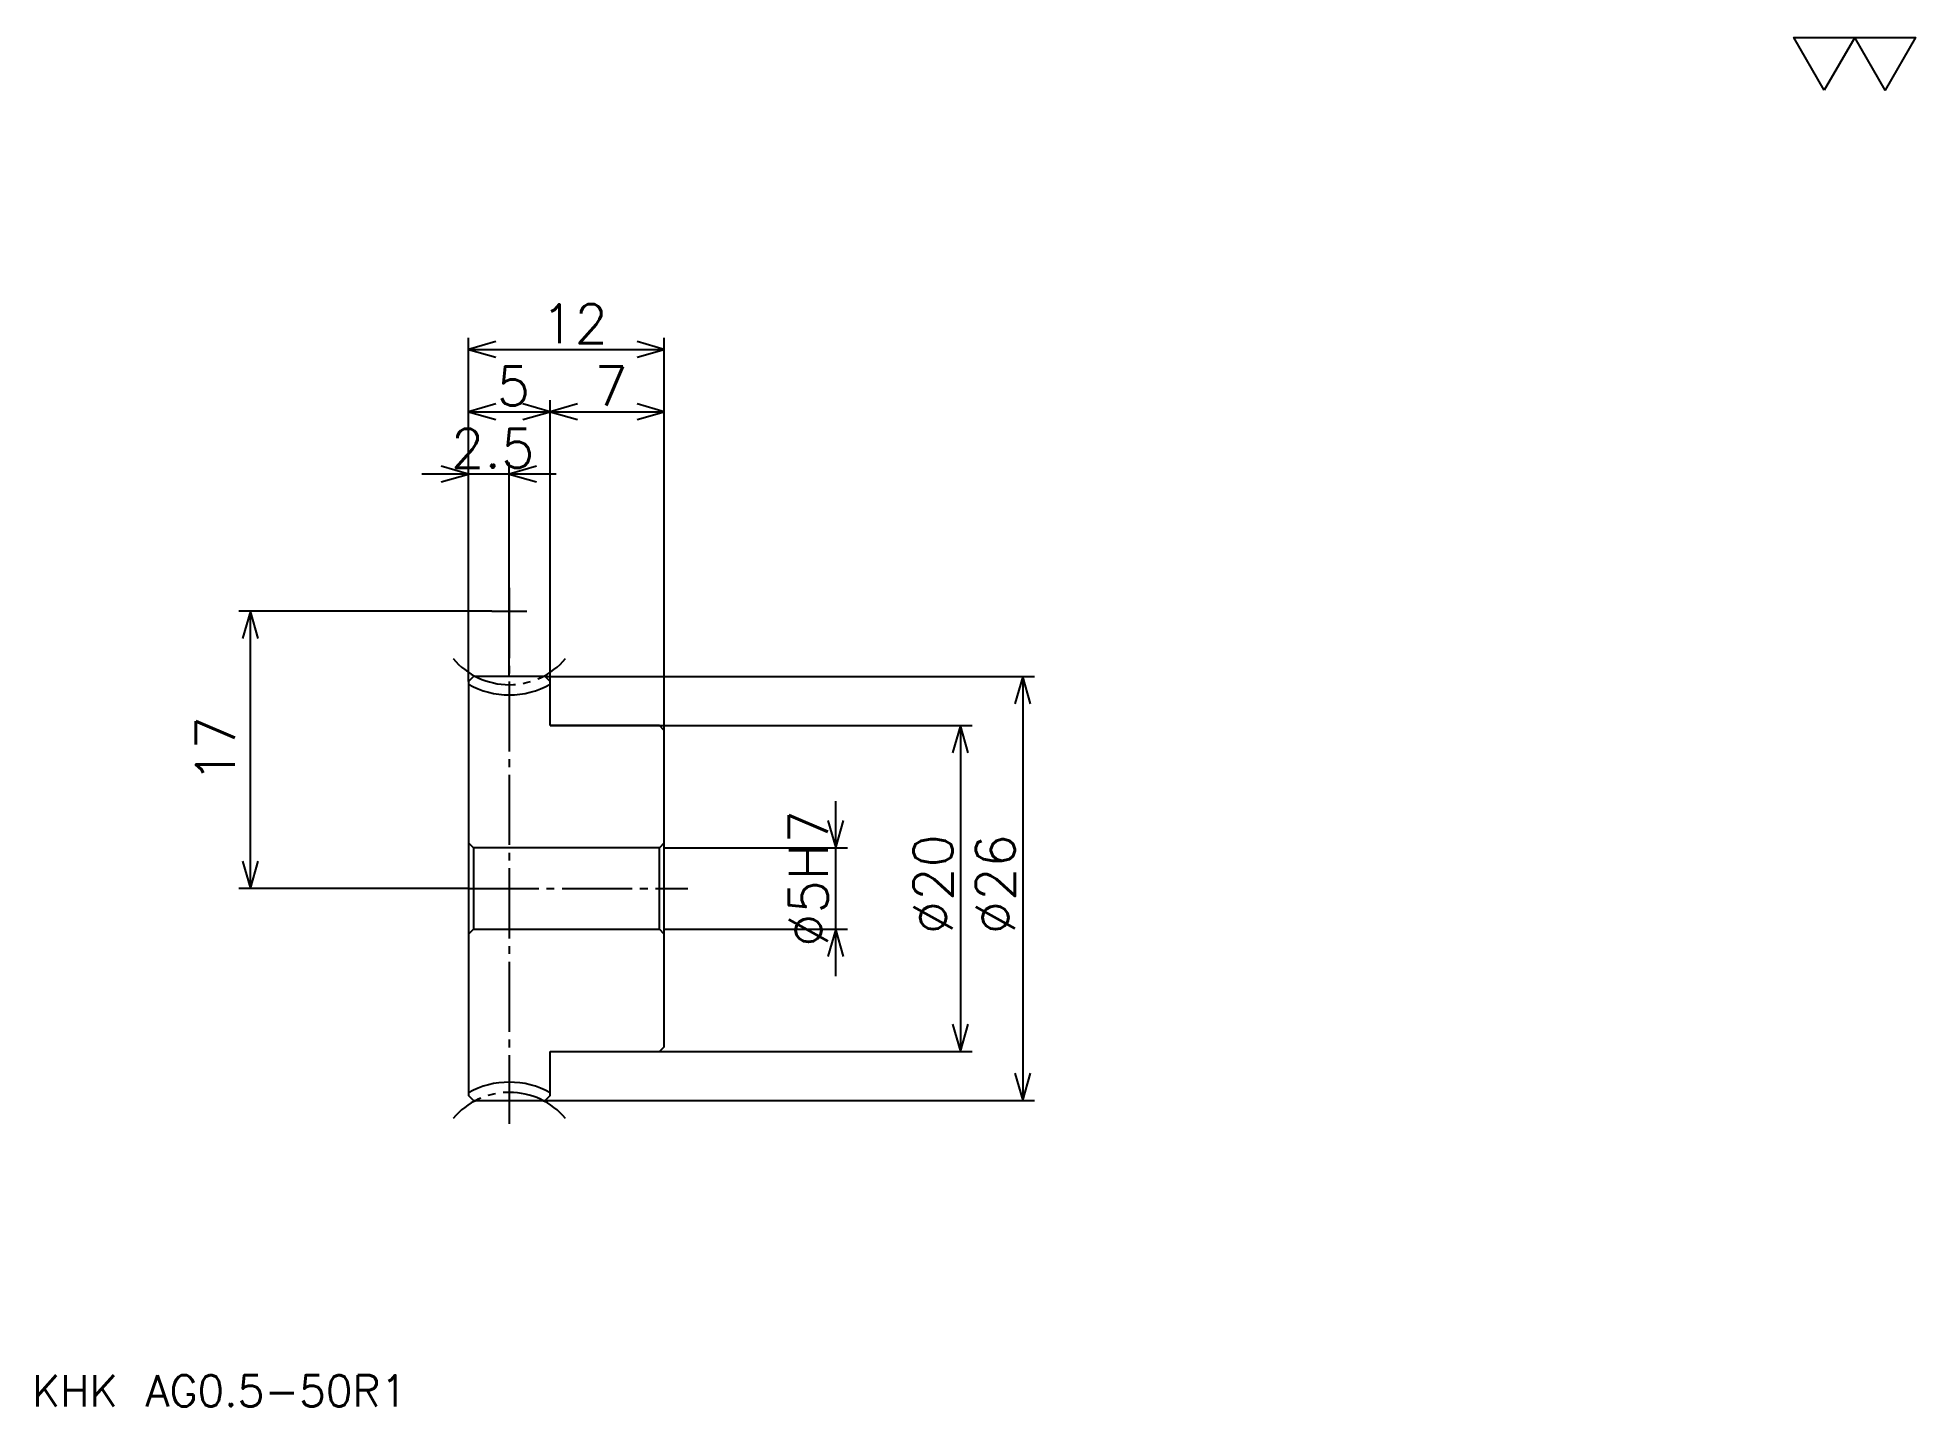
# Model space of a CAD drawing. Extents: x 5 to 120, y 5 to 89.
import ezdxf

# ---------------------------------------------------------------- set-up
doc = ezdxf.new("R2010")
doc.units = 0
doc.linetypes.add('DASHDOT', pattern=[5.731343, 4.298507, -0.477612, 0.477612, -0.477612])
doc.layers.get('0').update_dxf_attribs({"linetype": 'CONTINUOUS'})
doc.layers.add('DASHDOT', color=6, linetype='DASHDOT')
doc.styles.add('KANJI', font='TXT', dxfattribs={"bigfont": 'BIGFONT'})

msp = doc.modelspace()

# ---------------------------------------------------------------- linework, layer by layer
at = {"color": 5}
for p, q in [((31.522388, 50.014927), (31.522388, 70.791046)), ((43.522388, 50.014927), (43.522388, 70.791046)), ((31.522388, 70.074631), (43.522388, 70.074631)), ((36.522388, 50.014927), (36.522388, 66.970154)), ((31.522388, 66.253731), (36.522388, 66.253731)), ((36.522388, 66.253731), (43.522388, 66.253731)), ((36.888062, 62.432838), (28.656717, 62.432838)), ((34.022388, 50.014927), (34.022388, 63.149254)), ((32.955223, 54.014927), (17.432837, 54.014927)), ((18.149254, 37.014927), (18.149254, 54.014927)), ((31.522388, 49.714928), (31.522388, 50.014927)), ((36.222389, 50.014927), (43.522388, 50.014927)), ((36.522388, 49.714928), (36.522388, 50.014927)), ((43.522388, 50.014927), (66.208954, 50.014927)), ((43.522388, 46.714928), (43.522388, 50.014927)), ((65.492538, 50.014927), (65.492538, 24.014927)), ((36.522388, 47.014927), (43.522388, 47.014927)), ((43.522388, 47.014927), (62.388062, 47.014927)), ((61.671642, 47.014927), (61.671642, 27.014927)), ((54.02985, 31.649256), (54.02985, 42.3806)), ((43.522388, 39.514927), (54.746269, 39.514927)), ((31.522388, 37.014927), (17.432835, 37.014927)), ((43.522388, 34.514927), (54.746269, 34.514927)), ((36.522388, 27.014927), (43.522388, 27.014927)), ((43.522388, 27.014927), (62.388062, 27.014927)), ((36.222389, 24.014927), (43.522388, 24.014927)), ((43.522388, 24.014927), (66.208954, 24.014927))]:
    msp.add_line(p, q, dxfattribs=at)
at = {"color": 4}
for p, q in [((43.522388, 39.814926), (43.222389, 39.514927)), ((31.522388, 34.214928), (31.822388, 34.514927)), ((43.522388, 34.214928), (43.222389, 34.514927))]:
    msp.add_line(p, q, dxfattribs=at)
at = {"color": 7}
msp.add_lwpolyline([(114.626869, 85.970146), (112.764183, 89.198807), (120.214928, 89.198807), (118.352242, 85.970146), (116.489555, 89.198807), (114.626869, 85.970146)], dxfattribs=at)
at = {"color": 5}
for points in [[(33.194031, 70.552238), (31.522388, 70.074631), (33.194031, 69.597015)], [(41.850746, 69.597015), (43.522388, 70.074631), (41.850746, 70.552238)], [(33.194031, 66.731346), (31.522388, 66.253731), (33.194031, 65.776123)], [(34.850746, 65.776123), (36.522388, 66.253731), (34.850746, 66.731346)], [(38.194031, 66.731346), (36.522388, 66.253731), (38.194031, 65.776123)], [(41.850746, 65.776123), (43.522388, 66.253731), (41.850746, 66.731346)], [(29.850746, 61.955227), (31.522388, 62.432838), (29.850746, 62.91045)], [(35.694031, 62.91045), (34.022388, 62.432838), (35.694031, 61.955227)], [(18.626865, 52.343285), (18.149254, 54.014927), (17.671642, 52.343285)], [(65.970154, 48.343285), (65.492538, 50.014927), (65.014923, 48.343285)], [(62.149254, 45.343285), (61.671642, 47.014927), (61.194031, 45.343285)], [(53.552238, 41.186569), (54.02985, 39.514927), (54.507462, 41.186569)], [(17.671642, 38.686569), (18.149254, 37.014927), (18.626865, 38.686569)], [(54.507462, 32.843285), (54.02985, 34.514927), (53.552238, 32.843285)], [(61.194031, 28.686569), (61.671642, 27.014927), (62.149254, 28.686569)], [(65.014923, 25.686569), (65.492538, 24.014927), (65.970154, 25.686569)]]:
    msp.add_lwpolyline(points, dxfattribs=at)
at = {"color": 4}
for points in [[(34.022388, 50.014927), (31.822388, 50.014927), (31.522388, 49.714928), (31.522388, 34.214928)], [(36.522388, 47.014927), (36.522388, 49.714928), (36.222389, 50.014927), (34.022388, 50.014927)], [(36.522388, 27.014927), (43.222389, 27.014927), (43.522388, 27.314926), (43.522388, 46.714928), (43.222389, 47.014927), (36.522388, 47.014927)], [(31.522388, 39.814926), (31.822388, 39.514927), (31.822388, 34.514927), (43.222389, 34.514927), (43.222389, 39.514927), (31.822388, 39.514927)], [(31.522388, 34.214928), (31.522388, 24.314926), (31.822388, 24.014927), (34.022388, 24.014927)], [(34.022388, 24.014927), (36.222389, 24.014927), (36.522388, 24.314926), (36.522388, 27.014927)]]:
    msp.add_lwpolyline(points, dxfattribs=at)
for centre, start, end in [((34.022388, 54.014927), 240.80359599, 299.19640401), ((34.022388, 20.014927), 60.80359599, 119.19640401)]:
    msp.add_arc(centre, 5.125, start, end, dxfattribs=at)
at = {"layer": 'DASHDOT', "color": 7}
for p, q in [((34.022388, 55.447762), (34.022388, 22.582092)), ((32.955223, 54.014927), (35.089554, 54.014927)), ((31.522388, 37.014927), (44.955223, 37.014927))]:
    msp.add_line(p, q, dxfattribs=at)
for centre, start, end in [((34.022388, 54.014927), 219.99999447, 320.00000352), ((34.022388, 20.014927), 39.99999648, 140.00000553)]:
    msp.add_arc(centre, 4.5, start, end, dxfattribs=at)

# ---------------------------------------------------------------- texts
at = {"color": 7, "style": 'KANJI'}
for s, height, p in [('12', 2.38806, (35.97015, 70.456711)), ('5', 2.38806, (33.246269, 66.635818)), ('7', 2.38806, (39.246269, 66.635818)), ('2.5', 2.38806, (30.444031, 62.814926)), ('KHK AG0.5-50R1', 1.910448, (4.776119, 5.253731))]:
    msp.add_text(s, height=height, dxfattribs=at).set_placement(p)
for s, p in [('17', (17.194031, 43.485077)), ('%%c5H7', (53.552238, 33.432838)), ('%%c20', (61.194031, 34.208958)), ('%%c26', (65.014923, 34.208958))]:
    msp.add_text(s, height=2.38806, rotation=90, dxfattribs=at).set_placement(p)

doc.saveas('drawing.dxf')
